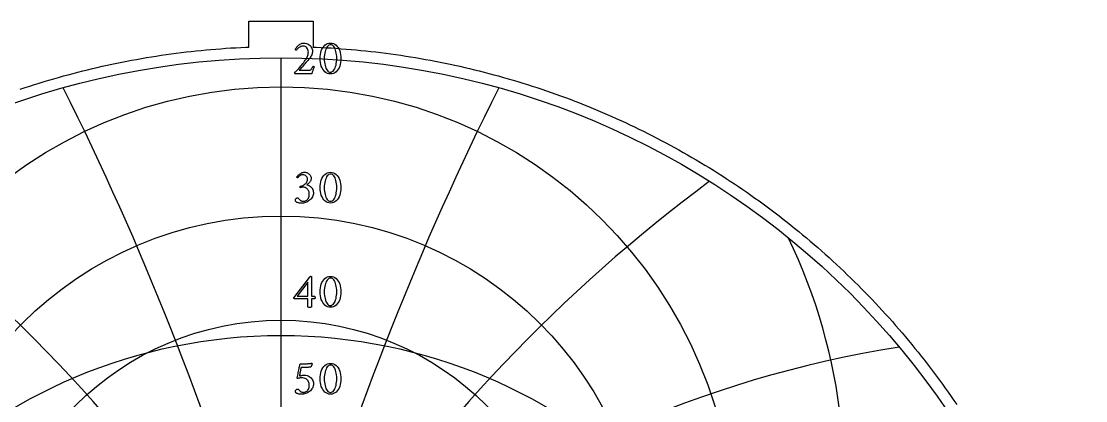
# Model space of a CAD drawing. Header units: millimetres. Extents: x -32.4 to 32.4, y -32.4 to 33.4.
# Drawn here: x -10.3 to 31.9, y 18.29 to 33.35 of the extents above; entities that cross this region are included whole.
import ezdxf

# ---------------------------------------------------------------- set-up
doc = ezdxf.new("R2010")
doc.units = ezdxf.units.MM
for name, color, linetype in [('CUT_OUTER', 1, 'Continuous'), ('ENGRAVE', 7, 'Continuous'), ('ENGRAVE_FINE', 8, 'Continuous'), ('TEXT', 5, 'Continuous')]:
    doc.layers.add(name, color=color, linetype=linetype)

msp = doc.modelspace()

# ---------------------------------------------------------------- linework, layer by layer
at = {"layer": 'CUT_OUTER'}
msp.add_lwpolyline([(-10.3359, 30.6544), (-10.1476, 30.7172), (-9.9589, 30.7789), (-9.7699, 30.8395), (-9.5805, 30.8988), (-9.3907, 30.957), (-9.2006, 31.0141), (-9.0101, 31.0699), (-8.8193, 31.1246), (-8.6282, 31.1782), (-8.4367, 31.2305), (-8.2449, 31.2817), (-8.0528, 31.3317), (-7.8604, 31.3805), (-7.6677, 31.4282), (-7.4747, 31.4746), (-7.2815, 31.5199), (-7.0879, 31.564), (-6.8941, 31.6069), (-6.7001, 31.6486), (-6.5057, 31.6891), (-6.3112, 31.7284), (-6.1164, 31.7665), (-5.9213, 31.8035), (-5.7261, 31.8392), (-5.5306, 31.8737), (-5.3349, 31.9071), (-5.1391, 31.9392), (-4.943, 31.9701), (-4.7467, 31.9999), (-4.5503, 32.0284), (-4.3537, 32.0557), (-4.1569, 32.0818), (-3.96, 32.1067), (-3.7629, 32.1304), (-3.5657, 32.1529), (-3.3683, 32.1742), (-3.1709, 32.1942), (-2.9733, 32.2131), (-2.7755, 32.2307), (-2.5777, 32.2471), (-2.3798, 32.2623), (-2.1818, 32.2763), (-1.9837, 32.2891), (-1.7856, 32.3007), (-1.5873, 32.311), (-1.3891, 32.3202), (-1.2775, 32.3246), (-1.2775, 33.35), (1.2775, 33.35), (1.2775, 32.3246), (1.3891, 32.3202), (1.5873, 32.311), (1.7856, 32.3007), (1.9837, 32.2891), (2.1818, 32.2763), (2.3798, 32.2623), (2.5777, 32.2471), (2.7755, 32.2307), (2.9733, 32.2131), (3.1709, 32.1942), (3.3683, 32.1742), (3.5657, 32.1529), (3.7629, 32.1304), (3.96, 32.1067), (4.1569, 32.0818), (4.3537, 32.0557), (4.5503, 32.0284), (4.7467, 31.9999), (4.943, 31.9701), (5.1391, 31.9392), (5.3349, 31.9071), (5.5306, 31.8737), (5.7261, 31.8392), (5.9213, 31.8035), (6.1164, 31.7665), (6.3112, 31.7284), (6.5057, 31.6891), (6.7001, 31.6486), (6.8941, 31.6069), (7.0879, 31.564), (7.2815, 31.5199), (7.4747, 31.4746), (7.6677, 31.4282), (7.8604, 31.3805), (8.0528, 31.3317), (8.2449, 31.2817), (8.4367, 31.2305), (8.6282, 31.1782), (8.8193, 31.1246), (9.0101, 31.0699), (9.2006, 31.0141), (9.3907, 30.957), (9.5805, 30.8988), (9.7699, 30.8395), (9.9589, 30.7789), (10.1476, 30.7172), (10.3359, 30.6544), (10.5238, 30.5904), (10.7113, 30.5252), (10.8984, 30.459), (11.0851, 30.3915), (11.2713, 30.3229), (11.4572, 30.2532), (11.6426, 30.1823), (11.8276, 30.1103), (12.0121, 30.0372), (12.1962, 29.9629), (12.3798, 29.8875), (12.563, 29.811), (12.7456, 29.7333), (12.9278, 29.6546), (13.1096, 29.5747), (13.2908, 29.4937), (13.4715, 29.4116), (13.6517, 29.3284), (13.8314, 29.2441), (14.0106, 29.1586), (14.1892, 29.0721), (14.3674, 28.9845), (14.5449, 28.8958), (14.722, 28.806), (14.8984, 28.7151), (15.0743, 28.6232), (15.2497, 28.5302), (15.4245, 28.436), (15.5986, 28.3409), (15.7722, 28.2446), (15.9453, 28.1473), (16.1177, 28.0489), (16.2895, 27.9495), (16.4607, 27.849), (16.6312, 27.7475), (16.8012, 27.645), (16.9705, 27.5413), (17.1391, 27.4367), (17.3072, 27.331), (17.4745, 27.2243), (17.6413, 27.1166), (17.8073, 27.0078), (17.9727, 26.898), (18.1374, 26.7873), (18.3014, 26.6755), (18.4648, 26.5627), (18.6274, 26.4489), (18.7893, 26.3341), (18.9506, 26.2183), (19.1111, 26.1015), (19.2709, 25.9838), (19.4299, 25.865), (19.5883, 25.7453), (19.7459, 25.6246), (19.9027, 25.503), (20.0589, 25.3804), (20.2142, 25.2568), (20.3688, 25.1323), (20.5226, 25.0069), (20.6757, 24.8805), (20.828, 24.7532), (20.9794, 24.6249), (21.1301, 24.4957), (21.28, 24.3656), (21.4292, 24.2346), (21.5774, 24.1026), (21.7249, 23.9698), (21.8716, 23.836), (22.0174, 23.7014), (22.1625, 23.5658), (22.3066, 23.4294), (22.45, 23.2921), (22.5925, 23.1539), (22.7341, 23.0148), (22.8749, 22.8749), (23.0148, 22.7341), (23.1539, 22.5925), (23.2921, 22.45), (23.4294, 22.3066), (23.5658, 22.1625), (23.7014, 22.0174), (23.836, 21.8716), (23.9698, 21.7249), (24.1026, 21.5774), (24.2346, 21.4292), (24.3656, 21.28), (24.4957, 21.1301), (24.6249, 20.9794), (24.7532, 20.828), (24.8805, 20.6757), (25.0069, 20.5226), (25.1323, 20.3688), (25.2568, 20.2142), (25.3804, 20.0589), (25.503, 19.9027), (25.6246, 19.7459), (25.7453, 19.5883), (25.865, 19.4299), (25.9838, 19.2709), (26.1015, 19.1111), (26.2183, 18.9506), (26.3341, 18.7893), (26.4489, 18.6274), (26.5627, 18.4648), (26.6755, 18.3014), (26.7873, 18.1374)], dxfattribs=at)
at = {"layer": 'ENGRAVE'}
msp.add_lwpolyline([(0, -31.9), (0, 31.9)], dxfattribs=at)
for centre, radius in [((0, 0), 31.9), ((0, 12.734), 18.0113), ((0, 11.1213), 14.4971), ((0, 9.979), 11.5063), ((0, 0), 20.8814)]:
    msp.add_circle(centre, radius, dxfattribs=at)
msp.add_arc((0, 15.0618), 22.3266, 154.24194, 25.75806, dxfattribs=at)
at = {"layer": 'ENGRAVE_FINE'}
for centre, radius, start, end in [((-117.3013, -23.4917), 121.4393, 6.766885, 26.508676), ((-117.3013, -23.4917), 121.4393, 6.766885, 26.508676), ((117.3013, -23.4917), 121.4393, 153.491324, 173.233115), ((117.3013, -23.4917), 121.4393, 153.491324, 173.233115), ((-54.4397, -23.4917), 62.8616, 13.722538, 53.435795), ((-54.4397, -23.4917), 62.8616, 13.722538, 53.435795), ((54.4397, -23.4917), 62.8616, 126.564205, 166.277462), ((54.4397, -23.4917), 62.8616, 126.564205, 166.277462), ((-31.4308, -23.4917), 44.4499, 21.07434, 81.04397), ((-31.4308, -23.4917), 44.4499, 21.07434, 81.04397), ((31.4308, -23.4917), 44.4499, 98.95603, 158.92566), ((31.4308, -23.4917), 44.4499, 98.95603, 158.92566)]:
    msp.add_arc(centre, radius, start, end, dxfattribs=at)
at = {"layer": 'TEXT'}
for points in [[(1.3191, 31.5509), (1.3093, 31.5268), (1.2992, 31.5011), (1.2889, 31.4738), (1.2783, 31.445), (1.2679, 31.4159), (1.2579, 31.3879), (1.2485, 31.361), (1.2395, 31.3352), (1.2315, 31.312), (1.2249, 31.293), (1.2198, 31.278), (1.2162, 31.2672), (0.5595, 31.2672), (0.5565, 31.2695), (0.5534, 31.2723), (0.5502, 31.2758), (0.5469, 31.2799), (0.5439, 31.2841), (0.5418, 31.2879), (0.5405, 31.2913), (0.5401, 31.2944), (0.5802, 31.3396), (0.6207, 31.3857), (0.6617, 31.4329), (0.7033, 31.4809), (0.7446, 31.5294), (0.7849, 31.5776), (0.8242, 31.6255), (0.8626, 31.6733), (0.8991, 31.7199), (0.933, 31.7646), (0.9642, 31.8073), (0.9927, 31.8481), (1.0193, 31.8895), (1.0406, 31.9283), (1.0567, 31.9643), (1.0675, 31.9977), (1.0748, 32.0301), (1.0799, 32.0633), (1.083, 32.0971), (1.0841, 32.1318), (1.0803, 32.1784), (1.0692, 32.2211), (1.0507, 32.26), (1.0248, 32.2949), (0.9932, 32.3238), (0.9575, 32.3445), (0.9179, 32.3569), (0.8742, 32.361), (0.8376, 32.3589), (0.8033, 32.3527), (0.7715, 32.3424), (0.7421, 32.328), (0.7153, 32.3111), (0.6911, 32.2935), (0.6696, 32.2752), (0.6508, 32.2561), (0.6348, 32.2379), (0.6217, 32.2221), (0.6115, 32.2087), (0.6042, 32.1978), (0.5983, 32.1986), (0.5923, 32.201), (0.5862, 32.2049), (0.5799, 32.2104), (0.5744, 32.2163), (0.5704, 32.2214), (0.5681, 32.2256), (0.5673, 32.2289), (0.5715, 32.2392), (0.5782, 32.2524), (0.5875, 32.2688), (0.5993, 32.2881), (0.6137, 32.3093), (0.6307, 32.3309), (0.6502, 32.353), (0.6722, 32.3756), (0.6964, 32.3975), (0.7225, 32.4178), (0.7503, 32.4364), (0.78, 32.4533), (0.8115, 32.4673), (0.8448, 32.4773), (0.88, 32.4833), (0.917, 32.4853), (0.9616, 32.4825), (1.0042, 32.4739), (1.0446, 32.4597), (1.0831, 32.4397), (1.1185, 32.4152), (1.1501, 32.3875), (1.1778, 32.3564), (1.2016, 32.3221), (1.2207, 32.2856), (1.2344, 32.2478), (1.2426, 32.2089), (1.2453, 32.1687), (1.2435, 32.1285), (1.238, 32.0895), (1.2289, 32.0517), (1.2162, 32.0152), (1.2003, 31.9799), (1.1817, 31.9457), (1.1604, 31.9128), (1.1365, 31.8811), (1.1026, 31.8397), (1.0668, 31.7969), (1.0292, 31.7527), (0.9898, 31.7073), (0.9501, 31.6619), (0.9114, 31.6179), (0.8738, 31.5754), (0.8373, 31.5344), (0.8032, 31.4961), (0.7727, 31.4618), (0.7459, 31.4315), (0.7227, 31.4052), (1.0996, 31.4052), (1.1265, 31.4074), (1.1508, 31.4142), (1.1726, 31.4254), (1.1919, 31.4411), (1.2095, 31.4614), (1.2266, 31.4865), (1.2431, 31.5163), (1.2589, 31.5509), (1.2617, 31.556), (1.2662, 31.5596), (1.2724, 31.5618), (1.2803, 31.5625), (1.2837, 31.5623), (1.288, 31.5616), (1.2934, 31.5603), (1.2997, 31.5586), (1.306, 31.5567), (1.3114, 31.5548), (1.3157, 31.5528), (1.3191, 31.5509)], [(1.9622, 32.4834), (2.0266, 32.4782), (2.0858, 32.4625), (2.1397, 32.4364), (2.1885, 32.3999), (2.2318, 32.3546), (2.2696, 32.3025), (2.3018, 32.2434), (2.3284, 32.1774), (2.3492, 32.1063), (2.3641, 32.0319), (2.373, 31.9543), (2.376, 31.8734), (2.3729, 31.7924), (2.3638, 31.7148), (2.3487, 31.6404), (2.3274, 31.5693), (2.3004, 31.5033), (2.2679, 31.444), (2.23, 31.3916), (2.1866, 31.3459), (2.1379, 31.3089), (2.0843, 31.2825), (2.0257, 31.2667), (1.9622, 31.2614), (1.9002, 31.2667), (1.8427, 31.2825), (1.7895, 31.3089), (1.7407, 31.3459), (1.6968, 31.3916), (1.6584, 31.444), (1.6254, 31.5033), (1.5979, 31.5693), (1.5762, 31.6404), (1.5608, 31.7148), (1.5515, 31.7924), (1.5484, 31.8734), (1.5514, 31.9543), (1.5605, 32.0319), (1.5757, 32.1063), (1.5969, 32.1774), (1.624, 32.2434), (1.6567, 32.3025), (1.6949, 32.3546), (1.7388, 32.3999), (1.7877, 32.4364), (1.8412, 32.4625), (1.8994, 32.4782), (1.9622, 32.4834)], [(1.9719, 32.4135), (1.9335, 32.4089), (1.8978, 32.3952), (1.865, 32.3725), (1.8349, 32.3406), (1.8079, 32.3011), (1.7842, 32.2554), (1.7637, 32.2035), (1.7465, 32.1454), (1.7329, 32.0825), (1.7232, 32.0162), (1.7174, 31.9465), (1.7154, 31.8734), (1.7174, 31.8011), (1.7232, 31.7318), (1.7329, 31.6656), (1.7465, 31.6024), (1.7635, 31.5438), (1.7832, 31.4914), (1.8057, 31.4452), (1.831, 31.4052), (1.8588, 31.3729), (1.8886, 31.3498), (1.9205, 31.336), (1.9544, 31.3313), (1.9953, 31.3361), (2.0326, 31.3503), (2.0662, 31.374), (2.0962, 31.4071), (2.1226, 31.4482), (2.1455, 31.4955), (2.1649, 31.5492), (2.1807, 31.6092), (2.1931, 31.6736), (2.2019, 31.7408), (2.2071, 31.8106), (2.2089, 31.8831), (2.207, 31.956), (2.2014, 32.0251), (2.192, 32.0905), (2.1788, 32.1522), (2.1623, 32.2089), (2.1428, 32.2595), (2.1205, 32.3041), (2.0952, 32.3425), (2.0675, 32.3736), (2.0377, 32.3957), (2.0058, 32.409), (1.9719, 32.4135)], [(0.9461, 27.3584), (0.971, 27.3566), (0.9971, 27.3513), (1.0244, 27.3425), (1.053, 27.3302), (1.0811, 27.3145), (1.1071, 27.2955), (1.1311, 27.2732), (1.153, 27.2477), (1.1713, 27.219), (1.1843, 27.1874), (1.1922, 27.1529), (1.1948, 27.1155), (1.1929, 27.086), (1.1873, 27.0577), (1.1778, 27.0307), (1.1647, 27.0048), (1.1489, 26.9804), (1.1316, 26.9577), (1.1129, 26.9367), (1.0928, 26.9174), (1.0725, 26.8999), (1.0532, 26.8844), (1.0351, 26.8708), (1.018, 26.8591), (1.0457, 26.8534), (1.0743, 26.844), (1.104, 26.8311), (1.1346, 26.8144), (1.1645, 26.7942), (1.1921, 26.7705), (1.2174, 26.7432), (1.2404, 26.7124), (1.2596, 26.6781), (1.2732, 26.6403), (1.2814, 26.599), (1.2842, 26.5541), (1.2815, 26.5067), (1.2737, 26.4616), (1.2607, 26.4188), (1.2424, 26.3783), (1.2198, 26.3404), (1.1938, 26.3054), (1.1644, 26.2734), (1.1316, 26.2442), (1.0961, 26.2182), (1.0586, 26.1954), (1.0189, 26.1759), (0.9772, 26.1597), (0.9342, 26.147), (0.8907, 26.1379), (0.8468, 26.1324), (0.8024, 26.1306), (0.7827, 26.1312), (0.7608, 26.1332), (0.7366, 26.1366), (0.7101, 26.1413), (0.6831, 26.1474), (0.6574, 26.1551), (0.633, 26.1644), (0.61, 26.1753), (0.6056, 26.1791), (0.6003, 26.185), (0.594, 26.1927), (0.5867, 26.2025), (0.5799, 26.2133), (0.5751, 26.2243), (0.5721, 26.2356), (0.5712, 26.2471), (0.5727, 26.2666), (0.5772, 26.2841), (0.5848, 26.2996), (0.5955, 26.3132), (0.608, 26.3242), (0.6214, 26.3321), (0.6357, 26.3369), (0.6508, 26.3384), (0.6692, 26.3366), (0.6855, 26.3309), (0.6998, 26.3215), (0.712, 26.3083), (0.7232, 26.2937), (0.7346, 26.2799), (0.7461, 26.267), (0.7577, 26.2549), (0.7719, 26.2423), (0.7875, 26.2318), (0.8045, 26.2234), (0.8228, 26.217), (0.8416, 26.2124), (0.8604, 26.209), (0.879, 26.207), (0.8975, 26.2063), (0.9229, 26.2081), (0.9483, 26.2134), (0.9739, 26.2222), (0.9995, 26.2345), (1.0242, 26.2509), (1.0469, 26.2719), (1.0675, 26.2975), (1.086, 26.3278), (1.1013, 26.363), (1.1122, 26.4038), (1.1188, 26.45), (1.121, 26.5016), (1.1188, 26.5393), (1.1122, 26.5747), (1.1013, 26.6078), (1.086, 26.6386), (1.0672, 26.6667), (1.0459, 26.6918), (1.0221, 26.7138), (0.9957, 26.7328), (0.9675, 26.7481), (0.9386, 26.7591), (0.9088, 26.7656), (0.8781, 26.7678), (0.8625, 26.7672), (0.8468, 26.7654), (0.8309, 26.7623), (0.815, 26.7581), (0.7999, 26.7536), (0.7866, 26.7498), (0.7751, 26.7468), (0.7654, 26.7445), (0.7603, 26.7526), (0.7567, 26.7615), (0.7545, 26.7711), (0.7538, 26.7814), (0.754, 26.7877), (0.7548, 26.7931), (0.756, 26.7974), (0.7577, 26.8008), (0.7951, 26.8107), (0.8315, 26.8227), (0.8669, 26.8369), (0.9014, 26.8533), (0.9338, 26.872), (0.9629, 26.8933), (0.9887, 26.9172), (1.0112, 26.9436), (1.0295, 26.9729), (1.0425, 27.0055), (1.0504, 27.0414), (1.053, 27.0806), (1.0497, 27.1169), (1.0399, 27.15), (1.0235, 27.18), (1.0005, 27.2069), (0.9725, 27.229), (0.9408, 27.2447), (0.9054, 27.2542), (0.8665, 27.2574), (0.8373, 27.2556), (0.8101, 27.2503), (0.7849, 27.2415), (0.7616, 27.2292), (0.7404, 27.215), (0.7215, 27.2005), (0.7049, 27.1858), (0.6906, 27.1709), (0.6786, 27.1573), (0.6685, 27.1464), (0.6606, 27.1383), (0.6547, 27.133), (0.6508, 27.1339), (0.6469, 27.1364), (0.643, 27.1407), (0.6392, 27.1466), (0.6358, 27.1534), (0.6333, 27.1602), (0.6319, 27.167), (0.6314, 27.1738), (0.647, 27.196), (0.6647, 27.2178), (0.6844, 27.2392), (0.7062, 27.2603), (0.7299, 27.2803), (0.7555, 27.2986), (0.7829, 27.3153), (0.8121, 27.3302), (0.843, 27.3425), (0.8757, 27.3513), (0.9101, 27.3566), (0.9461, 27.3584)], [(1.9622, 27.3564), (2.0266, 27.3512), (2.0858, 27.3356), (2.1397, 27.3095), (2.1885, 27.2729), (2.2318, 27.2277), (2.2696, 27.1755), (2.3018, 27.1165), (2.3284, 27.0505), (2.3492, 26.9794), (2.3641, 26.905), (2.373, 26.8274), (2.376, 26.7464), (2.3729, 26.6655), (2.3638, 26.5878), (2.3487, 26.5135), (2.3274, 26.4424), (2.3004, 26.3763), (2.2679, 26.3171), (2.23, 26.2646), (2.1866, 26.219), (2.1379, 26.182), (2.0843, 26.1556), (2.0257, 26.1397), (1.9622, 26.1345), (1.9002, 26.1397), (1.8427, 26.1556), (1.7895, 26.182), (1.7407, 26.219), (1.6968, 26.2646), (1.6584, 26.3171), (1.6254, 26.3763), (1.5979, 26.4424), (1.5762, 26.5135), (1.5608, 26.5878), (1.5515, 26.6655), (1.5484, 26.7464), (1.5514, 26.8274), (1.5605, 26.905), (1.5757, 26.9794), (1.5969, 27.0505), (1.624, 27.1165), (1.6567, 27.1755), (1.6949, 27.2277), (1.7388, 27.2729), (1.7877, 27.3095), (1.8412, 27.3356), (1.8994, 27.3512), (1.9622, 27.3564)], [(1.9719, 27.2865), (1.9335, 27.282), (1.8978, 27.2683), (1.865, 27.2455), (1.8349, 27.2137), (1.8079, 27.1741), (1.7842, 27.1284), (1.7637, 27.0765), (1.7465, 27.0184), (1.7329, 26.9555), (1.7232, 26.8892), (1.7174, 26.8195), (1.7154, 26.7464), (1.7174, 26.6741), (1.7232, 26.6048), (1.7329, 26.5386), (1.7465, 26.4754), (1.7635, 26.4168), (1.7832, 26.3644), (1.8057, 26.3182), (1.831, 26.2782), (1.8588, 26.2459), (1.8886, 26.2229), (1.9205, 26.209), (1.9544, 26.2044), (1.9953, 26.2091), (2.0326, 26.2233), (2.0662, 26.247), (2.0962, 26.2802), (2.1226, 26.3212), (2.1455, 26.3686), (2.1649, 26.4222), (2.1807, 26.4822), (2.1931, 26.5467), (2.2019, 26.6138), (2.2071, 26.6837), (2.2089, 26.7561), (2.207, 26.8291), (2.2014, 26.8982), (2.192, 26.9636), (2.1788, 27.0252), (2.1623, 27.0819), (2.1428, 27.1325), (2.1205, 27.1771), (2.0952, 27.2156), (2.0675, 27.2466), (2.0377, 27.2688), (2.0058, 27.2821), (1.9719, 27.2865)], [(1.1812, 23.2293), (1.1884, 23.2285), (1.1945, 23.2263), (1.1996, 23.2227), (1.2035, 23.2176), (1.2065, 23.2118), (1.2086, 23.2059), (1.2099, 23.2001), (1.2103, 23.1943), (1.2103, 22.4463), (1.323, 22.4463), (1.3277, 22.4449), (1.3322, 22.4405), (1.3365, 22.4332), (1.3405, 22.423), (1.3439, 22.4109), (1.3463, 22.3978), (1.3478, 22.3837), (1.3483, 22.3686), (1.3479, 22.3587), (1.3468, 22.3502), (1.345, 22.3431), (1.3424, 22.3375), (1.2103, 22.3375), (1.2103, 22.0053), (1.2095, 22.005), (1.2072, 22.0041), (1.2032, 22.0026), (1.1977, 22.0005), (1.1887, 21.9983), (1.1741, 21.9968), (1.1542, 21.9959), (1.1287, 21.9956), (1.099, 21.9966), (1.0777, 21.9995), (1.065, 22.0044), (1.0607, 22.0112), (1.0607, 22.3375), (0.5265, 22.3375), (0.5219, 22.3408), (0.518, 22.3446), (0.5146, 22.349), (0.5119, 22.354), (0.5098, 22.3592), (0.5083, 22.364), (0.5074, 22.3684), (0.5071, 22.3725), (1.1248, 23.1807), (1.1302, 23.1869), (1.1365, 23.194), (1.1438, 23.202), (1.152, 23.2108), (1.1604, 23.2189), (1.1681, 23.2246), (1.175, 23.2281), (1.1812, 23.2293)], [(1.9622, 23.2234), (2.0266, 23.2182), (2.0858, 23.2025), (2.1397, 23.1764), (2.1885, 23.1399), (2.2318, 23.0947), (2.2696, 23.0425), (2.3018, 22.9834), (2.3284, 22.9174), (2.3492, 22.8464), (2.3641, 22.772), (2.373, 22.6943), (2.376, 22.6134), (2.3729, 22.5325), (2.3638, 22.4548), (2.3487, 22.3805), (2.3274, 22.3094), (2.3004, 22.2433), (2.2679, 22.1841), (2.23, 22.1316), (2.1866, 22.0859), (2.1379, 22.049), (2.0843, 22.0226), (2.0257, 22.0067), (1.9622, 22.0014), (1.9002, 22.0067), (1.8427, 22.0226), (1.7895, 22.049), (1.7407, 22.0859), (1.6968, 22.1316), (1.6584, 22.1841), (1.6254, 22.2433), (1.5979, 22.3094), (1.5762, 22.3805), (1.5608, 22.4548), (1.5515, 22.5325), (1.5484, 22.6134), (1.5514, 22.6943), (1.5605, 22.772), (1.5757, 22.8464), (1.5969, 22.9174), (1.624, 22.9834), (1.6567, 23.0425), (1.6949, 23.0947), (1.7388, 23.1399), (1.7877, 23.1764), (1.8412, 23.2025), (1.8994, 23.2182), (1.9622, 23.2234)], [(1.0607, 23.002), (0.6353, 22.4463), (1.0607, 22.4463)], [(1.9719, 23.1535), (1.9335, 23.1489), (1.8978, 23.1353), (1.865, 23.1125), (1.8349, 23.0806), (1.8079, 23.0411), (1.7842, 22.9954), (1.7637, 22.9435), (1.7465, 22.8854), (1.7329, 22.8225), (1.7232, 22.7562), (1.7174, 22.6865), (1.7154, 22.6134), (1.7174, 22.5411), (1.7232, 22.4718), (1.7329, 22.4056), (1.7465, 22.3424), (1.7635, 22.2838), (1.7832, 22.2314), (1.8057, 22.1852), (1.831, 22.1452), (1.8588, 22.1129), (1.8886, 22.0898), (1.9205, 22.076), (1.9544, 22.0714), (1.9953, 22.0761), (2.0326, 22.0903), (2.0662, 22.114), (2.0962, 22.1471), (2.1226, 22.1882), (2.1455, 22.2355), (2.1649, 22.2892), (2.1807, 22.3492), (2.1931, 22.4137), (2.2019, 22.4808), (2.2071, 22.5506), (2.2089, 22.6231), (2.207, 22.696), (2.2014, 22.7652), (2.192, 22.8306), (2.1788, 22.8922), (2.1623, 22.9489), (2.1428, 22.9995), (2.1205, 23.0441), (2.0952, 23.0826), (2.0675, 23.1136), (2.0377, 23.1358), (2.0058, 23.1491), (1.9719, 23.1535)], [(0.9286, 19.3068), (0.9828, 19.3036), (1.0328, 19.2942), (1.0785, 19.2784), (1.12, 19.2563), (1.1571, 19.2294), (1.1897, 19.1992), (1.2178, 19.1658), (1.2414, 19.129), (1.2601, 19.0904), (1.2735, 19.0511), (1.2815, 19.0112), (1.2842, 18.9707), (1.2815, 18.9233), (1.2737, 18.8782), (1.2607, 18.8354), (1.2424, 18.7949), (1.2198, 18.757), (1.1938, 18.722), (1.1644, 18.69), (1.1316, 18.6608), (1.0961, 18.6348), (1.0586, 18.612), (1.0189, 18.5925), (0.9772, 18.5763), (0.9342, 18.5636), (0.8907, 18.5545), (0.8468, 18.549), (0.8024, 18.5472), (0.7827, 18.5478), (0.7608, 18.5499), (0.7366, 18.5532), (0.7101, 18.5579), (0.6831, 18.564), (0.6574, 18.5717), (0.633, 18.581), (0.61, 18.5919), (0.6056, 18.5958), (0.6003, 18.6016), (0.594, 18.6093), (0.5867, 18.6191), (0.5799, 18.6299), (0.5751, 18.6409), (0.5721, 18.6522), (0.5712, 18.6637), (0.5727, 18.6832), (0.5772, 18.7007), (0.5848, 18.7162), (0.5955, 18.7298), (0.608, 18.7408), (0.6214, 18.7487), (0.6357, 18.7535), (0.6508, 18.7551), (0.6692, 18.7532), (0.6855, 18.7475), (0.6998, 18.7381), (0.712, 18.7249), (0.7232, 18.7103), (0.7346, 18.6965), (0.7461, 18.6836), (0.7577, 18.6715), (0.7719, 18.659), (0.7875, 18.6484), (0.8045, 18.64), (0.8228, 18.6336), (0.8416, 18.629), (0.8604, 18.6256), (0.879, 18.6236), (0.8975, 18.6229), (0.9229, 18.6247), (0.9483, 18.63), (0.9739, 18.6388), (0.9995, 18.6511), (1.0242, 18.6675), (1.0469, 18.6885), (1.0675, 18.7141), (1.086, 18.7444), (1.1013, 18.7796), (1.1122, 18.8204), (1.1188, 18.8666), (1.121, 18.9182), (1.1191, 18.9487), (1.1134, 18.9797), (1.104, 19.0113), (1.0908, 19.0436), (1.0735, 19.0749), (1.0518, 19.1038), (1.0255, 19.1302), (0.9947, 19.1543), (0.9589, 19.1743), (0.9175, 19.1885), (0.8705, 19.1971), (0.8179, 19.1999), (0.801, 19.1994), (0.7815, 19.1978), (0.7592, 19.195), (0.7344, 19.1912), (0.71, 19.1866), (0.6892, 19.1817), (0.6721, 19.1764), (0.6586, 19.1708), (0.6557, 19.1713), (0.653, 19.173), (0.6504, 19.1757), (0.6479, 19.1795), (0.6458, 19.184), (0.6443, 19.1885), (0.6434, 19.1932), (0.643, 19.198), (0.6537, 19.2514), (0.6644, 19.3049), (0.6751, 19.3583), (0.6858, 19.4117), (0.6963, 19.4642), (0.7064, 19.5149), (0.7162, 19.5638), (0.7256, 19.6108), (0.7343, 19.6548), (0.7419, 19.6946), (0.7484, 19.7301), (0.7538, 19.7614), (1.0335, 19.7614), (1.0531, 19.7616), (1.0729, 19.7624), (1.0929, 19.7636), (1.1132, 19.7653), (1.1327, 19.7673), (1.1506, 19.7694), (1.1667, 19.7717), (1.1812, 19.774), (1.1931, 19.7761), (1.2016, 19.7777), (1.2067, 19.7786), (1.2084, 19.7789), (1.2131, 19.7761), (1.2174, 19.7735), (1.2213, 19.7712), (1.2249, 19.7692), (1.2279, 19.767), (1.23, 19.7643), (1.2313, 19.7612), (1.2317, 19.7575), (1.2313, 19.7534), (1.23, 19.7471), (1.2279, 19.7384), (1.2249, 19.7274), (1.2211, 19.715), (1.2166, 19.7019), (1.2114, 19.6882), (1.2055, 19.674), (1.1989, 19.6599), (1.1916, 19.6468), (1.1838, 19.6346), (1.1754, 19.6235), (1.155, 19.6215), (1.1326, 19.6196), (1.1083, 19.6176), (1.0821, 19.6157), (1.0537, 19.614), (1.0229, 19.6128), (0.9896, 19.612), (0.9539, 19.6118), (0.7946, 19.6118), (0.7859, 19.5689), (0.7773, 19.5256), (0.7689, 19.4819), (0.7606, 19.4379), (0.7523, 19.3943), (0.7438, 19.3517), (0.7353, 19.3103), (0.7266, 19.2699), (0.7475, 19.2773), (0.7715, 19.2842), (0.7985, 19.2905), (0.8286, 19.2961), (0.8585, 19.3008), (0.8852, 19.3041), (0.9085, 19.3061), (0.9286, 19.3068)], [(1.9622, 19.7731), (2.0266, 19.7678), (2.0858, 19.7522), (2.1397, 19.7261), (2.1885, 19.6895), (2.2318, 19.6443), (2.2696, 19.5921), (2.3018, 19.5331), (2.3284, 19.4671), (2.3492, 19.396), (2.3641, 19.3216), (2.373, 19.244), (2.376, 19.163), (2.3729, 19.0821), (2.3638, 19.0045), (2.3487, 18.9301), (2.3274, 18.859), (2.3004, 18.7929), (2.2679, 18.7337), (2.23, 18.6812), (2.1866, 18.6356), (2.1379, 18.5986), (2.0843, 18.5722), (2.0257, 18.5563), (1.9622, 18.5511), (1.9002, 18.5563), (1.8427, 18.5722), (1.7895, 18.5986), (1.7407, 18.6356), (1.6968, 18.6812), (1.6584, 18.7337), (1.6254, 18.7929), (1.5979, 18.859), (1.5762, 18.9301), (1.5608, 19.0045), (1.5515, 19.0821), (1.5484, 19.163), (1.5514, 19.244), (1.5605, 19.3216), (1.5757, 19.396), (1.5969, 19.4671), (1.624, 19.5331), (1.6567, 19.5921), (1.6949, 19.6443), (1.7388, 19.6895), (1.7877, 19.7261), (1.8412, 19.7522), (1.8994, 19.7678), (1.9622, 19.7731)], [(1.9719, 19.7031), (1.9335, 19.6986), (1.8978, 19.6849), (1.865, 19.6621), (1.8349, 19.6303), (1.8079, 19.5907), (1.7842, 19.545), (1.7637, 19.4931), (1.7465, 19.435), (1.7329, 19.3721), (1.7232, 19.3058), (1.7174, 19.2361), (1.7154, 19.163), (1.7174, 19.0907), (1.7232, 19.0215), (1.7329, 18.9552), (1.7465, 18.892), (1.7635, 18.8334), (1.7832, 18.781), (1.8057, 18.7348), (1.831, 18.6948), (1.8588, 18.6625), (1.8886, 18.6395), (1.9205, 18.6256), (1.9544, 18.621), (1.9953, 18.6257), (2.0326, 18.6399), (2.0662, 18.6636), (2.0962, 18.6968), (2.1226, 18.7378), (2.1455, 18.7852), (2.1649, 18.8388), (2.1807, 18.8988), (2.1931, 18.9633), (2.2019, 19.0304), (2.2071, 19.1003), (2.2089, 19.1727), (2.207, 19.2457), (2.2014, 19.3148), (2.192, 19.3802), (2.1788, 19.4418), (2.1623, 19.4985), (2.1428, 19.5492), (2.1205, 19.5937), (2.0952, 19.6322), (2.0675, 19.6632), (2.0377, 19.6854), (2.0058, 19.6987), (1.9719, 19.7031)]]:
    msp.add_lwpolyline(points, close=True, dxfattribs=at)

doc.saveas('drawing.dxf')
